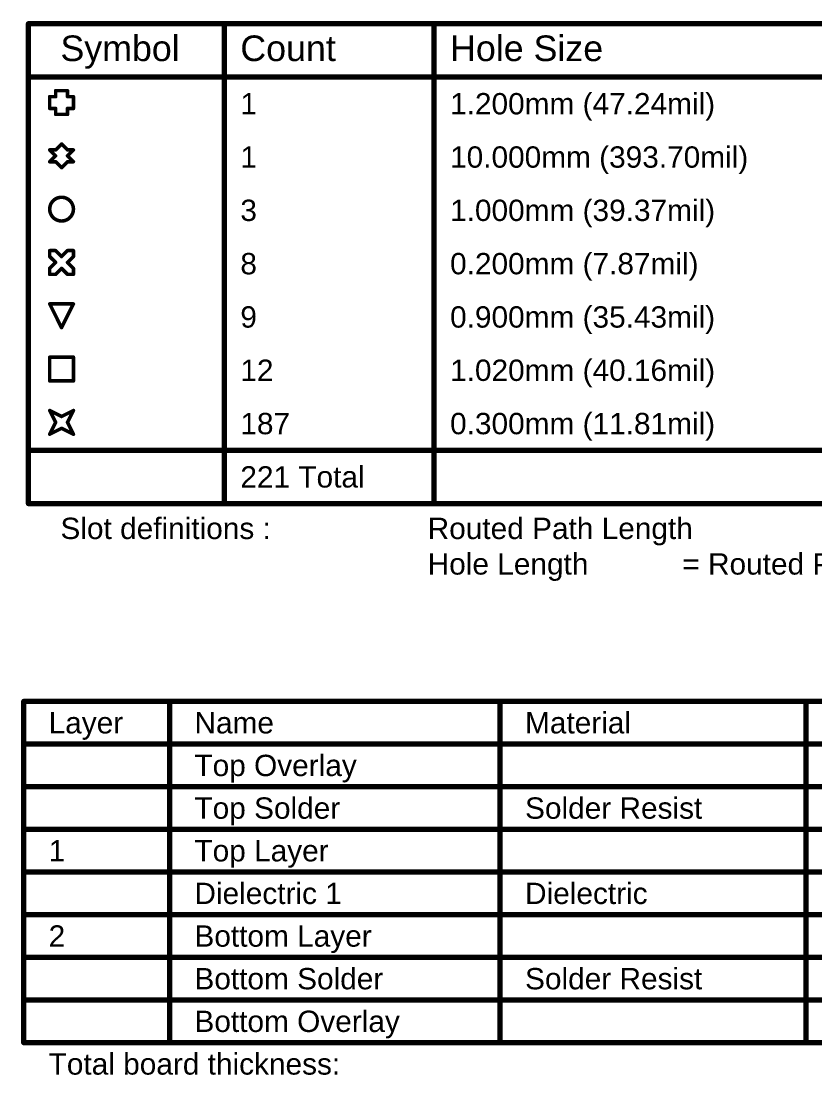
# Model space of a CAD drawing. Header units: inches. Extents: x -48 to 200, y -49 to 27.
# Drawn here: x 4.362 to 6.594, y -0.131 to 2.834 of the extents above; entities that cross this region are included whole.
import ezdxf

# ---------------------------------------------------------------- set-up
doc = ezdxf.new("R2010")
doc.units = ezdxf.units.IN
doc.header["$MEASUREMENT"] = 0
doc.layers.add('Drill Drawing', color=1, linetype='Continuous')
doc.layers.add('Fabrication', color=76, linetype='Continuous')
doc.styles.add('Arial', font='', dxfattribs={"height": 0.2})
doc.styles.get('Arial').set_extended_font_data('Arial')

msp = doc.modelspace()

# ---------------------------------------------------------------- linework, layer by layer
at = {"layer": 'Drill Drawing'}
for points in [[(4.3825, 2.8269, 0.015, 0.015, 0), (17.8307, 2.8269, 0.015, 0.015, 0)], [(4.3825, 1.4769, 0.015, 0.015, 0), (4.3825, 2.8269, 0.015, 0.015, 0)], [(4.9334, 1.4769, 0.015, 0.015, 0), (4.9334, 2.8269, 0.015, 0.015, 0)], [(5.5232, 1.4769, 0.015, 0.015, 0), (5.5232, 2.8269, 0.015, 0.015, 0)], [(4.3825, 2.6769, 0.015, 0.015, 0), (17.8307, 2.6769, 0.015, 0.015, 0)], [(4.459, 2.6219, 0.01, 0.01, 0), (4.459, 2.6386, 0.01, 0.01, 0)], [(4.459, 2.6386, 0.01, 0.01, 0), (4.4923, 2.6386, 0.01, 0.01, 0)], [(4.4923, 2.6219, 0.01, 0.01, 0), (4.4923, 2.6386, 0.01, 0.01, 0)], [(4.4423, 2.5886, 0.01, 0.01, 0), (4.4423, 2.6219, 0.01, 0.01, 0)], [(4.4423, 2.6219, 0.01, 0.01, 0), (4.459, 2.6219, 0.01, 0.01, 0)], [(4.4923, 2.6219, 0.01, 0.01, 0), (4.509, 2.6219, 0.01, 0.01, 0)], [(4.509, 2.5886, 0.01, 0.01, 0), (4.509, 2.6219, 0.01, 0.01, 0)], [(4.4423, 2.5886, 0.01, 0.01, 0), (4.459, 2.5886, 0.01, 0.01, 0)], [(4.459, 2.5719, 0.01, 0.01, 0), (4.459, 2.5886, 0.01, 0.01, 0)], [(4.4923, 2.5886, 0.01, 0.01, 0), (4.509, 2.5886, 0.01, 0.01, 0)], [(4.4923, 2.5719, 0.01, 0.01, 0), (4.4923, 2.5886, 0.01, 0.01, 0)], [(4.459, 2.5719, 0.01, 0.01, 0), (4.4923, 2.5719, 0.01, 0.01, 0)], [(4.459, 2.4719, 0.01, 0.01, 0), (4.4756, 2.4886, 0.01, 0.01, 0)], [(4.4756, 2.4886, 0.01, 0.01, 0), (4.4923, 2.4719, 0.01, 0.01, 0)], [(4.4423, 2.4719, 0.01, 0.01, 0), (4.459, 2.4553, 0.01, 0.01, 0)], [(4.4423, 2.4719, 0.01, 0.01, 0), (4.459, 2.4719, 0.01, 0.01, 0)], [(4.4923, 2.4719, 0.01, 0.01, 0), (4.509, 2.4719, 0.01, 0.01, 0)], [(4.4923, 2.4553, 0.01, 0.01, 0), (4.509, 2.4719, 0.01, 0.01, 0)], [(4.4423, 2.4386, 0.01, 0.01, 0), (4.459, 2.4553, 0.01, 0.01, 0)], [(4.4423, 2.4386, 0.01, 0.01, 0), (4.459, 2.4386, 0.01, 0.01, 0)], [(4.459, 2.4386, 0.01, 0.01, 0), (4.4756, 2.4219, 0.01, 0.01, 0)], [(4.4756, 2.4219, 0.01, 0.01, 0), (4.4923, 2.4386, 0.01, 0.01, 0)], [(4.4923, 2.4553, 0.01, 0.01, 0), (4.509, 2.4386, 0.01, 0.01, 0)], [(4.4923, 2.4386, 0.01, 0.01, 0), (4.509, 2.4386, 0.01, 0.01, 0)], [(4.4423, 2.1719, 0.01, 0.01, 0), (4.4423, 2.1886, 0.01, 0.01, 0)], [(4.4423, 2.1886, 0.01, 0.01, 0), (4.459, 2.1886, 0.01, 0.01, 0)], [(4.4423, 2.1719, 0.01, 0.01, 0), (4.459, 2.1553, 0.01, 0.01, 0)], [(4.459, 2.1886, 0.01, 0.01, 0), (4.4756, 2.1719, 0.01, 0.01, 0)], [(4.4756, 2.1719, 0.01, 0.01, 0), (4.4923, 2.1886, 0.01, 0.01, 0)], [(4.4923, 2.1886, 0.01, 0.01, 0), (4.509, 2.1886, 0.01, 0.01, 0)], [(4.4923, 2.1553, 0.01, 0.01, 0), (4.509, 2.1719, 0.01, 0.01, 0)], [(4.509, 2.1719, 0.01, 0.01, 0), (4.509, 2.1886, 0.01, 0.01, 0)], [(4.4423, 2.1386, 0.01, 0.01, 0), (4.459, 2.1553, 0.01, 0.01, 0)], [(4.4423, 2.1219, 0.01, 0.01, 0), (4.4423, 2.1386, 0.01, 0.01, 0)], [(4.459, 2.1219, 0.01, 0.01, 0), (4.4756, 2.1386, 0.01, 0.01, 0)], [(4.4756, 2.1386, 0.01, 0.01, 0), (4.4923, 2.1219, 0.01, 0.01, 0)], [(4.4923, 2.1553, 0.01, 0.01, 0), (4.509, 2.1386, 0.01, 0.01, 0)], [(4.509, 2.1219, 0.01, 0.01, 0), (4.509, 2.1386, 0.01, 0.01, 0)], [(4.4423, 2.1219, 0.01, 0.01, 0), (4.459, 2.1219, 0.01, 0.01, 0)], [(4.4923, 2.1219, 0.01, 0.01, 0), (4.509, 2.1219, 0.01, 0.01, 0)], [(4.4423, 2.0386, 0.01, 0.01, 0), (4.509, 2.0386, 0.01, 0.01, 0)], [(4.4423, 2.0386, 0.01, 0.01, 0), (4.4756, 1.9719, 0.01, 0.01, 0)], [(4.4756, 1.9719, 0.01, 0.01, 0), (4.509, 2.0386, 0.01, 0.01, 0)], [(4.4423, 1.8886, 0.01, 0.01, 0), (4.509, 1.8886, 0.01, 0.01, 0)], [(4.4423, 1.8219, 0.01, 0.01, 0), (4.4423, 1.8886, 0.01, 0.01, 0)], [(4.509, 1.8219, 0.01, 0.01, 0), (4.509, 1.8886, 0.01, 0.01, 0)], [(4.4423, 1.8219, 0.01, 0.01, 0), (4.509, 1.8219, 0.01, 0.01, 0)], [(4.4423, 1.7386, 0.01, 0.01, 0), (4.4756, 1.7219, 0.01, 0.01, 0)], [(4.4423, 1.7386, 0.01, 0.01, 0), (4.459, 1.7053, 0.01, 0.01, 0)], [(4.4756, 1.7219, 0.01, 0.01, 0), (4.509, 1.7386, 0.01, 0.01, 0)], [(4.4923, 1.7053, 0.01, 0.01, 0), (4.509, 1.7386, 0.01, 0.01, 0)], [(4.4423, 1.6719, 0.01, 0.01, 0), (4.459, 1.7053, 0.01, 0.01, 0)], [(4.4423, 1.6719, 0.01, 0.01, 0), (4.4756, 1.6886, 0.01, 0.01, 0)], [(4.4756, 1.6886, 0.01, 0.01, 0), (4.509, 1.6719, 0.01, 0.01, 0)], [(4.4923, 1.7053, 0.01, 0.01, 0), (4.509, 1.6719, 0.01, 0.01, 0)], [(4.3825, 1.6269, 0.015, 0.015, 0), (17.8307, 1.6269, 0.015, 0.015, 0)], [(4.3825, 1.4769, 0.015, 0.015, 0), (17.8307, 1.4769, 0.015, 0.015, 0)]]:
    msp.add_lwpolyline(points, format="xyseb", dxfattribs=at)
for points in [[(4.3788, 2.8269, 0.0075, 0.0075, 1), (4.3863, 2.8269, 0.0075, 0.0075, 1)], [(4.3788, 2.8269, 0.0075, 0.0075, 1), (4.3863, 2.8269, 0.0075, 0.0075, 1)], [(4.9296, 2.8269, 0.0075, 0.0075, 1), (4.9371, 2.8269, 0.0075, 0.0075, 1)], [(5.5195, 2.8269, 0.0075, 0.0075, 1), (5.527, 2.8269, 0.0075, 0.0075, 1)], [(4.3788, 2.6769, 0.0075, 0.0075, 1), (4.3863, 2.6769, 0.0075, 0.0075, 1)], [(4.4565, 2.6386, 0.005, 0.005, 1), (4.4615, 2.6386, 0.005, 0.005, 1)], [(4.4565, 2.6386, 0.005, 0.005, 1), (4.4615, 2.6386, 0.005, 0.005, 1)], [(4.4898, 2.6386, 0.005, 0.005, 1), (4.4948, 2.6386, 0.005, 0.005, 1)], [(4.4898, 2.6386, 0.005, 0.005, 1), (4.4948, 2.6386, 0.005, 0.005, 1)], [(4.4398, 2.6219, 0.005, 0.005, 1), (4.4448, 2.6219, 0.005, 0.005, 1)], [(4.4398, 2.6219, 0.005, 0.005, 1), (4.4448, 2.6219, 0.005, 0.005, 1)], [(4.4565, 2.6219, 0.005, 0.005, 1), (4.4615, 2.6219, 0.005, 0.005, 1)], [(4.4565, 2.6219, 0.005, 0.005, 1), (4.4615, 2.6219, 0.005, 0.005, 1)], [(4.4898, 2.6219, 0.005, 0.005, 1), (4.4948, 2.6219, 0.005, 0.005, 1)], [(4.4898, 2.6219, 0.005, 0.005, 1), (4.4948, 2.6219, 0.005, 0.005, 1)], [(4.5065, 2.6219, 0.005, 0.005, 1), (4.5115, 2.6219, 0.005, 0.005, 1)], [(4.5065, 2.6219, 0.005, 0.005, 1), (4.5115, 2.6219, 0.005, 0.005, 1)], [(4.4398, 2.5886, 0.005, 0.005, 1), (4.4448, 2.5886, 0.005, 0.005, 1)], [(4.4398, 2.5886, 0.005, 0.005, 1), (4.4448, 2.5886, 0.005, 0.005, 1)], [(4.4565, 2.5886, 0.005, 0.005, 1), (4.4615, 2.5886, 0.005, 0.005, 1)], [(4.4565, 2.5886, 0.005, 0.005, 1), (4.4615, 2.5886, 0.005, 0.005, 1)], [(4.4898, 2.5886, 0.005, 0.005, 1), (4.4948, 2.5886, 0.005, 0.005, 1)], [(4.4898, 2.5886, 0.005, 0.005, 1), (4.4948, 2.5886, 0.005, 0.005, 1)], [(4.5065, 2.5886, 0.005, 0.005, 1), (4.5115, 2.5886, 0.005, 0.005, 1)], [(4.5065, 2.5886, 0.005, 0.005, 1), (4.5115, 2.5886, 0.005, 0.005, 1)], [(4.4565, 2.5719, 0.005, 0.005, 1), (4.4615, 2.5719, 0.005, 0.005, 1)], [(4.4565, 2.5719, 0.005, 0.005, 1), (4.4615, 2.5719, 0.005, 0.005, 1)], [(4.4898, 2.5719, 0.005, 0.005, 1), (4.4948, 2.5719, 0.005, 0.005, 1)], [(4.4898, 2.5719, 0.005, 0.005, 1), (4.4948, 2.5719, 0.005, 0.005, 1)], [(4.4731, 2.4886, 0.005, 0.005, 1), (4.4781, 2.4886, 0.005, 0.005, 1)], [(4.4731, 2.4886, 0.005, 0.005, 1), (4.4781, 2.4886, 0.005, 0.005, 1)], [(4.4398, 2.4719, 0.005, 0.005, 1), (4.4448, 2.4719, 0.005, 0.005, 1)], [(4.4398, 2.4719, 0.005, 0.005, 1), (4.4448, 2.4719, 0.005, 0.005, 1)], [(4.4565, 2.4719, 0.005, 0.005, 1), (4.4615, 2.4719, 0.005, 0.005, 1)], [(4.4565, 2.4719, 0.005, 0.005, 1), (4.4615, 2.4719, 0.005, 0.005, 1)], [(4.4898, 2.4719, 0.005, 0.005, 1), (4.4948, 2.4719, 0.005, 0.005, 1)], [(4.4898, 2.4719, 0.005, 0.005, 1), (4.4948, 2.4719, 0.005, 0.005, 1)], [(4.5065, 2.4719, 0.005, 0.005, 1), (4.5115, 2.4719, 0.005, 0.005, 1)], [(4.5065, 2.4719, 0.005, 0.005, 1), (4.5115, 2.4719, 0.005, 0.005, 1)], [(4.4398, 2.4386, 0.005, 0.005, 1), (4.4448, 2.4386, 0.005, 0.005, 1)], [(4.4398, 2.4386, 0.005, 0.005, 1), (4.4448, 2.4386, 0.005, 0.005, 1)], [(4.4565, 2.4553, 0.005, 0.005, 1), (4.4615, 2.4553, 0.005, 0.005, 1)], [(4.4565, 2.4553, 0.005, 0.005, 1), (4.4615, 2.4553, 0.005, 0.005, 1)], [(4.4565, 2.4386, 0.005, 0.005, 1), (4.4615, 2.4386, 0.005, 0.005, 1)], [(4.4565, 2.4386, 0.005, 0.005, 1), (4.4615, 2.4386, 0.005, 0.005, 1)], [(4.4898, 2.4553, 0.005, 0.005, 1), (4.4948, 2.4553, 0.005, 0.005, 1)], [(4.4898, 2.4553, 0.005, 0.005, 1), (4.4948, 2.4553, 0.005, 0.005, 1)], [(4.4898, 2.4386, 0.005, 0.005, 1), (4.4948, 2.4386, 0.005, 0.005, 1)], [(4.4898, 2.4386, 0.005, 0.005, 1), (4.4948, 2.4386, 0.005, 0.005, 1)], [(4.5065, 2.4386, 0.005, 0.005, 1), (4.5115, 2.4386, 0.005, 0.005, 1)], [(4.5065, 2.4386, 0.005, 0.005, 1), (4.5115, 2.4386, 0.005, 0.005, 1)], [(4.4731, 2.4219, 0.005, 0.005, 1), (4.4781, 2.4219, 0.005, 0.005, 1)], [(4.4731, 2.4219, 0.005, 0.005, 1), (4.4781, 2.4219, 0.005, 0.005, 1)], [(4.509, 2.3053, 0.01, 0.01, 1), (4.4423, 2.3053, 0.01, 0.01, 1)], [(4.4398, 2.3053, 0.005, 0.005, 1), (4.4448, 2.3053, 0.005, 0.005, 1)], [(4.5065, 2.3053, 0.005, 0.005, 1), (4.5115, 2.3053, 0.005, 0.005, 1)], [(4.4398, 2.1886, 0.005, 0.005, 1), (4.4448, 2.1886, 0.005, 0.005, 1)], [(4.4398, 2.1886, 0.005, 0.005, 1), (4.4448, 2.1886, 0.005, 0.005, 1)], [(4.4398, 2.1719, 0.005, 0.005, 1), (4.4448, 2.1719, 0.005, 0.005, 1)], [(4.4398, 2.1719, 0.005, 0.005, 1), (4.4448, 2.1719, 0.005, 0.005, 1)], [(4.4565, 2.1886, 0.005, 0.005, 1), (4.4615, 2.1886, 0.005, 0.005, 1)], [(4.4565, 2.1886, 0.005, 0.005, 1), (4.4615, 2.1886, 0.005, 0.005, 1)], [(4.4731, 2.1719, 0.005, 0.005, 1), (4.4781, 2.1719, 0.005, 0.005, 1)], [(4.4731, 2.1719, 0.005, 0.005, 1), (4.4781, 2.1719, 0.005, 0.005, 1)], [(4.4898, 2.1886, 0.005, 0.005, 1), (4.4948, 2.1886, 0.005, 0.005, 1)], [(4.4898, 2.1886, 0.005, 0.005, 1), (4.4948, 2.1886, 0.005, 0.005, 1)], [(4.5065, 2.1886, 0.005, 0.005, 1), (4.5115, 2.1886, 0.005, 0.005, 1)], [(4.5065, 2.1886, 0.005, 0.005, 1), (4.5115, 2.1886, 0.005, 0.005, 1)], [(4.5065, 2.1719, 0.005, 0.005, 1), (4.5115, 2.1719, 0.005, 0.005, 1)], [(4.5065, 2.1719, 0.005, 0.005, 1), (4.5115, 2.1719, 0.005, 0.005, 1)], [(4.4398, 2.1386, 0.005, 0.005, 1), (4.4448, 2.1386, 0.005, 0.005, 1)], [(4.4398, 2.1386, 0.005, 0.005, 1), (4.4448, 2.1386, 0.005, 0.005, 1)], [(4.4565, 2.1553, 0.005, 0.005, 1), (4.4615, 2.1553, 0.005, 0.005, 1)], [(4.4565, 2.1553, 0.005, 0.005, 1), (4.4615, 2.1553, 0.005, 0.005, 1)], [(4.4731, 2.1386, 0.005, 0.005, 1), (4.4781, 2.1386, 0.005, 0.005, 1)], [(4.4731, 2.1386, 0.005, 0.005, 1), (4.4781, 2.1386, 0.005, 0.005, 1)], [(4.4898, 2.1553, 0.005, 0.005, 1), (4.4948, 2.1553, 0.005, 0.005, 1)], [(4.4898, 2.1553, 0.005, 0.005, 1), (4.4948, 2.1553, 0.005, 0.005, 1)], [(4.5065, 2.1386, 0.005, 0.005, 1), (4.5115, 2.1386, 0.005, 0.005, 1)], [(4.5065, 2.1386, 0.005, 0.005, 1), (4.5115, 2.1386, 0.005, 0.005, 1)], [(4.4398, 2.1219, 0.005, 0.005, 1), (4.4448, 2.1219, 0.005, 0.005, 1)], [(4.4398, 2.1219, 0.005, 0.005, 1), (4.4448, 2.1219, 0.005, 0.005, 1)], [(4.4565, 2.1219, 0.005, 0.005, 1), (4.4615, 2.1219, 0.005, 0.005, 1)], [(4.4565, 2.1219, 0.005, 0.005, 1), (4.4615, 2.1219, 0.005, 0.005, 1)], [(4.4898, 2.1219, 0.005, 0.005, 1), (4.4948, 2.1219, 0.005, 0.005, 1)], [(4.4898, 2.1219, 0.005, 0.005, 1), (4.4948, 2.1219, 0.005, 0.005, 1)], [(4.5065, 2.1219, 0.005, 0.005, 1), (4.5115, 2.1219, 0.005, 0.005, 1)], [(4.5065, 2.1219, 0.005, 0.005, 1), (4.5115, 2.1219, 0.005, 0.005, 1)], [(4.4398, 2.0386, 0.005, 0.005, 1), (4.4448, 2.0386, 0.005, 0.005, 1)], [(4.4398, 2.0386, 0.005, 0.005, 1), (4.4448, 2.0386, 0.005, 0.005, 1)], [(4.5065, 2.0386, 0.005, 0.005, 1), (4.5115, 2.0386, 0.005, 0.005, 1)], [(4.5065, 2.0386, 0.005, 0.005, 1), (4.5115, 2.0386, 0.005, 0.005, 1)], [(4.4731, 1.9719, 0.005, 0.005, 1), (4.4781, 1.9719, 0.005, 0.005, 1)], [(4.4731, 1.9719, 0.005, 0.005, 1), (4.4781, 1.9719, 0.005, 0.005, 1)], [(4.4398, 1.8886, 0.005, 0.005, 1), (4.4448, 1.8886, 0.005, 0.005, 1)], [(4.4398, 1.8886, 0.005, 0.005, 1), (4.4448, 1.8886, 0.005, 0.005, 1)], [(4.5065, 1.8886, 0.005, 0.005, 1), (4.5115, 1.8886, 0.005, 0.005, 1)], [(4.5065, 1.8886, 0.005, 0.005, 1), (4.5115, 1.8886, 0.005, 0.005, 1)], [(4.4398, 1.8219, 0.005, 0.005, 1), (4.4448, 1.8219, 0.005, 0.005, 1)], [(4.4398, 1.8219, 0.005, 0.005, 1), (4.4448, 1.8219, 0.005, 0.005, 1)], [(4.5065, 1.8219, 0.005, 0.005, 1), (4.5115, 1.8219, 0.005, 0.005, 1)], [(4.5065, 1.8219, 0.005, 0.005, 1), (4.5115, 1.8219, 0.005, 0.005, 1)], [(4.4398, 1.7386, 0.005, 0.005, 1), (4.4448, 1.7386, 0.005, 0.005, 1)], [(4.4398, 1.7386, 0.005, 0.005, 1), (4.4448, 1.7386, 0.005, 0.005, 1)], [(4.4731, 1.7219, 0.005, 0.005, 1), (4.4781, 1.7219, 0.005, 0.005, 1)], [(4.4731, 1.7219, 0.005, 0.005, 1), (4.4781, 1.7219, 0.005, 0.005, 1)], [(4.5065, 1.7386, 0.005, 0.005, 1), (4.5115, 1.7386, 0.005, 0.005, 1)], [(4.5065, 1.7386, 0.005, 0.005, 1), (4.5115, 1.7386, 0.005, 0.005, 1)], [(4.4565, 1.7053, 0.005, 0.005, 1), (4.4615, 1.7053, 0.005, 0.005, 1)], [(4.4565, 1.7053, 0.005, 0.005, 1), (4.4615, 1.7053, 0.005, 0.005, 1)], [(4.4731, 1.6886, 0.005, 0.005, 1), (4.4781, 1.6886, 0.005, 0.005, 1)], [(4.4731, 1.6886, 0.005, 0.005, 1), (4.4781, 1.6886, 0.005, 0.005, 1)], [(4.4898, 1.7053, 0.005, 0.005, 1), (4.4948, 1.7053, 0.005, 0.005, 1)], [(4.4898, 1.7053, 0.005, 0.005, 1), (4.4948, 1.7053, 0.005, 0.005, 1)], [(4.4398, 1.6719, 0.005, 0.005, 1), (4.4448, 1.6719, 0.005, 0.005, 1)], [(4.4398, 1.6719, 0.005, 0.005, 1), (4.4448, 1.6719, 0.005, 0.005, 1)], [(4.5065, 1.6719, 0.005, 0.005, 1), (4.5115, 1.6719, 0.005, 0.005, 1)], [(4.5065, 1.6719, 0.005, 0.005, 1), (4.5115, 1.6719, 0.005, 0.005, 1)], [(4.3788, 1.6269, 0.0075, 0.0075, 1), (4.3863, 1.6269, 0.0075, 0.0075, 1)], [(4.3788, 1.4769, 0.0075, 0.0075, 1), (4.3863, 1.4769, 0.0075, 0.0075, 1)], [(4.3788, 1.4769, 0.0075, 0.0075, 1), (4.3863, 1.4769, 0.0075, 0.0075, 1)], [(4.9296, 1.4769, 0.0075, 0.0075, 1), (4.9371, 1.4769, 0.0075, 0.0075, 1)], [(5.5195, 1.4769, 0.0075, 0.0075, 1), (5.527, 1.4769, 0.0075, 0.0075, 1)]]:
    msp.add_lwpolyline(points, format="xyseb", close=True, dxfattribs=at)
at = {"layer": 'Fabrication'}
for points in [[(4.3693, 0.92, 0.015, 0.015, 0), (8.9081, 0.92, 0.015, 0.015, 0)], [(4.3693, -0.04, 0.015, 0.015, 0), (4.3693, 0.92, 0.015, 0.015, 0)], [(4.7793, -0.04, 0.015, 0.015, 0), (4.7793, 0.92, 0.015, 0.015, 0)], [(5.709, -0.04, 0.015, 0.015, 0), (5.709, 0.92, 0.015, 0.015, 0)], [(6.5688, -0.04, 0.015, 0.015, 0), (6.5688, 0.92, 0.015, 0.015, 0)], [(4.3693, 0.8, 0.015, 0.015, 0), (8.9081, 0.8, 0.015, 0.015, 0)], [(4.3693, 0.68, 0.015, 0.015, 0), (4.7793, 0.68, 0.015, 0.015, 0)], [(4.7793, 0.68, 0.015, 0.015, 0), (5.709, 0.68, 0.015, 0.015, 0)], [(5.709, 0.68, 0.015, 0.015, 0), (6.5688, 0.68, 0.015, 0.015, 0)], [(6.5688, 0.68, 0.015, 0.015, 0), (7.2186, 0.68, 0.015, 0.015, 0)], [(4.3693, 0.56, 0.015, 0.015, 0), (4.7793, 0.56, 0.015, 0.015, 0)], [(4.7793, 0.56, 0.015, 0.015, 0), (5.709, 0.56, 0.015, 0.015, 0)], [(5.709, 0.56, 0.015, 0.015, 0), (6.5688, 0.56, 0.015, 0.015, 0)], [(6.5688, 0.56, 0.015, 0.015, 0), (7.2186, 0.56, 0.015, 0.015, 0)], [(4.3693, 0.44, 0.015, 0.015, 0), (4.7793, 0.44, 0.015, 0.015, 0)], [(4.7793, 0.44, 0.015, 0.015, 0), (5.709, 0.44, 0.015, 0.015, 0)], [(5.709, 0.44, 0.015, 0.015, 0), (6.5688, 0.44, 0.015, 0.015, 0)], [(6.5688, 0.44, 0.015, 0.015, 0), (7.2186, 0.44, 0.015, 0.015, 0)], [(4.3693, 0.32, 0.015, 0.015, 0), (4.7793, 0.32, 0.015, 0.015, 0)], [(4.7793, 0.32, 0.015, 0.015, 0), (5.709, 0.32, 0.015, 0.015, 0)], [(5.709, 0.32, 0.015, 0.015, 0), (6.5688, 0.32, 0.015, 0.015, 0)], [(6.5688, 0.32, 0.015, 0.015, 0), (7.2186, 0.32, 0.015, 0.015, 0)], [(4.3693, 0.2, 0.015, 0.015, 0), (4.7793, 0.2, 0.015, 0.015, 0)], [(4.7793, 0.2, 0.015, 0.015, 0), (5.709, 0.2, 0.015, 0.015, 0)], [(5.709, 0.2, 0.015, 0.015, 0), (6.5688, 0.2, 0.015, 0.015, 0)], [(6.5688, 0.2, 0.015, 0.015, 0), (7.2186, 0.2, 0.015, 0.015, 0)], [(4.3693, 0.08, 0.015, 0.015, 0), (4.7793, 0.08, 0.015, 0.015, 0)], [(4.7793, 0.08, 0.015, 0.015, 0), (5.709, 0.08, 0.015, 0.015, 0)], [(5.709, 0.08, 0.015, 0.015, 0), (6.5688, 0.08, 0.015, 0.015, 0)], [(6.5688, 0.08, 0.015, 0.015, 0), (7.2186, 0.08, 0.015, 0.015, 0)], [(4.3693, -0.04, 0.015, 0.015, 0), (4.7793, -0.04, 0.015, 0.015, 0)], [(4.7793, -0.04, 0.015, 0.015, 0), (5.709, -0.04, 0.015, 0.015, 0)], [(5.709, -0.04, 0.015, 0.015, 0), (6.5688, -0.04, 0.015, 0.015, 0)], [(6.5688, -0.04, 0.015, 0.015, 0), (7.2186, -0.04, 0.015, 0.015, 0)]]:
    msp.add_lwpolyline(points, format="xyseb", dxfattribs=at)
for points in [[(4.3656, 0.92, 0.0075, 0.0075, 1), (4.3731, 0.92, 0.0075, 0.0075, 1)], [(4.3656, 0.92, 0.0075, 0.0075, 1), (4.3731, 0.92, 0.0075, 0.0075, 1)], [(4.7755, 0.92, 0.0075, 0.0075, 1), (4.783, 0.92, 0.0075, 0.0075, 1)], [(5.7053, 0.92, 0.0075, 0.0075, 1), (5.7127, 0.92, 0.0075, 0.0075, 1)], [(6.565, 0.92, 0.0075, 0.0075, 1), (6.5725, 0.92, 0.0075, 0.0075, 1)], [(4.3656, 0.8, 0.0075, 0.0075, 1), (4.3731, 0.8, 0.0075, 0.0075, 1)], [(4.3656, 0.68, 0.0075, 0.0075, 1), (4.3731, 0.68, 0.0075, 0.0075, 1)], [(4.7755, 0.68, 0.0075, 0.0075, 1), (4.783, 0.68, 0.0075, 0.0075, 1)], [(4.7755, 0.68, 0.0075, 0.0075, 1), (4.783, 0.68, 0.0075, 0.0075, 1)], [(5.7053, 0.68, 0.0075, 0.0075, 1), (5.7127, 0.68, 0.0075, 0.0075, 1)], [(5.7053, 0.68, 0.0075, 0.0075, 1), (5.7127, 0.68, 0.0075, 0.0075, 1)], [(6.565, 0.68, 0.0075, 0.0075, 1), (6.5725, 0.68, 0.0075, 0.0075, 1)], [(6.565, 0.68, 0.0075, 0.0075, 1), (6.5725, 0.68, 0.0075, 0.0075, 1)], [(4.3656, 0.56, 0.0075, 0.0075, 1), (4.3731, 0.56, 0.0075, 0.0075, 1)], [(4.7755, 0.56, 0.0075, 0.0075, 1), (4.783, 0.56, 0.0075, 0.0075, 1)], [(4.7755, 0.56, 0.0075, 0.0075, 1), (4.783, 0.56, 0.0075, 0.0075, 1)], [(5.7053, 0.56, 0.0075, 0.0075, 1), (5.7127, 0.56, 0.0075, 0.0075, 1)], [(5.7053, 0.56, 0.0075, 0.0075, 1), (5.7127, 0.56, 0.0075, 0.0075, 1)], [(6.565, 0.56, 0.0075, 0.0075, 1), (6.5725, 0.56, 0.0075, 0.0075, 1)], [(6.565, 0.56, 0.0075, 0.0075, 1), (6.5725, 0.56, 0.0075, 0.0075, 1)], [(4.3656, 0.44, 0.0075, 0.0075, 1), (4.3731, 0.44, 0.0075, 0.0075, 1)], [(4.7755, 0.44, 0.0075, 0.0075, 1), (4.783, 0.44, 0.0075, 0.0075, 1)], [(4.7755, 0.44, 0.0075, 0.0075, 1), (4.783, 0.44, 0.0075, 0.0075, 1)], [(5.7053, 0.44, 0.0075, 0.0075, 1), (5.7127, 0.44, 0.0075, 0.0075, 1)], [(5.7053, 0.44, 0.0075, 0.0075, 1), (5.7127, 0.44, 0.0075, 0.0075, 1)], [(6.565, 0.44, 0.0075, 0.0075, 1), (6.5725, 0.44, 0.0075, 0.0075, 1)], [(6.565, 0.44, 0.0075, 0.0075, 1), (6.5725, 0.44, 0.0075, 0.0075, 1)], [(4.3656, 0.32, 0.0075, 0.0075, 1), (4.3731, 0.32, 0.0075, 0.0075, 1)], [(4.7755, 0.32, 0.0075, 0.0075, 1), (4.783, 0.32, 0.0075, 0.0075, 1)], [(4.7755, 0.32, 0.0075, 0.0075, 1), (4.783, 0.32, 0.0075, 0.0075, 1)], [(5.7053, 0.32, 0.0075, 0.0075, 1), (5.7127, 0.32, 0.0075, 0.0075, 1)], [(5.7053, 0.32, 0.0075, 0.0075, 1), (5.7127, 0.32, 0.0075, 0.0075, 1)], [(6.565, 0.32, 0.0075, 0.0075, 1), (6.5725, 0.32, 0.0075, 0.0075, 1)], [(6.565, 0.32, 0.0075, 0.0075, 1), (6.5725, 0.32, 0.0075, 0.0075, 1)], [(4.3656, 0.2, 0.0075, 0.0075, 1), (4.3731, 0.2, 0.0075, 0.0075, 1)], [(4.7755, 0.2, 0.0075, 0.0075, 1), (4.783, 0.2, 0.0075, 0.0075, 1)], [(4.7755, 0.2, 0.0075, 0.0075, 1), (4.783, 0.2, 0.0075, 0.0075, 1)], [(5.7053, 0.2, 0.0075, 0.0075, 1), (5.7127, 0.2, 0.0075, 0.0075, 1)], [(5.7053, 0.2, 0.0075, 0.0075, 1), (5.7127, 0.2, 0.0075, 0.0075, 1)], [(6.565, 0.2, 0.0075, 0.0075, 1), (6.5725, 0.2, 0.0075, 0.0075, 1)], [(6.565, 0.2, 0.0075, 0.0075, 1), (6.5725, 0.2, 0.0075, 0.0075, 1)], [(4.3656, 0.08, 0.0075, 0.0075, 1), (4.3731, 0.08, 0.0075, 0.0075, 1)], [(4.7755, 0.08, 0.0075, 0.0075, 1), (4.783, 0.08, 0.0075, 0.0075, 1)], [(4.7755, 0.08, 0.0075, 0.0075, 1), (4.783, 0.08, 0.0075, 0.0075, 1)], [(5.7053, 0.08, 0.0075, 0.0075, 1), (5.7127, 0.08, 0.0075, 0.0075, 1)], [(5.7053, 0.08, 0.0075, 0.0075, 1), (5.7127, 0.08, 0.0075, 0.0075, 1)], [(6.565, 0.08, 0.0075, 0.0075, 1), (6.5725, 0.08, 0.0075, 0.0075, 1)], [(6.565, 0.08, 0.0075, 0.0075, 1), (6.5725, 0.08, 0.0075, 0.0075, 1)], [(4.3656, -0.04, 0.0075, 0.0075, 1), (4.3731, -0.04, 0.0075, 0.0075, 1)], [(4.3656, -0.04, 0.0075, 0.0075, 1), (4.3731, -0.04, 0.0075, 0.0075, 1)], [(4.7755, -0.04, 0.0075, 0.0075, 1), (4.783, -0.04, 0.0075, 0.0075, 1)], [(4.7755, -0.04, 0.0075, 0.0075, 1), (4.783, -0.04, 0.0075, 0.0075, 1)], [(4.7755, -0.04, 0.0075, 0.0075, 1), (4.783, -0.04, 0.0075, 0.0075, 1)], [(5.7053, -0.04, 0.0075, 0.0075, 1), (5.7127, -0.04, 0.0075, 0.0075, 1)], [(5.7053, -0.04, 0.0075, 0.0075, 1), (5.7127, -0.04, 0.0075, 0.0075, 1)], [(5.7053, -0.04, 0.0075, 0.0075, 1), (5.7127, -0.04, 0.0075, 0.0075, 1)], [(6.565, -0.04, 0.0075, 0.0075, 1), (6.5725, -0.04, 0.0075, 0.0075, 1)], [(6.565, -0.04, 0.0075, 0.0075, 1), (6.5725, -0.04, 0.0075, 0.0075, 1)], [(6.565, -0.04, 0.0075, 0.0075, 1), (6.5725, -0.04, 0.0075, 0.0075, 1)]]:
    msp.add_lwpolyline(points, format="xyseb", close=True, dxfattribs=at)

# ---------------------------------------------------------------- texts
at = {"layer": 'Drill Drawing', "style": 'Arial'}
for s, height, p in [('Symbol', 0.072, (4.4725, 2.7219)), ('Count', 0.072, (4.9784, 2.7219)), ('Hole Size', 0.072, (5.5682, 2.7219)), ('1', 0.06, (4.9784, 2.5719)), ('1.200mm (47.24mil)', 0.06, (5.5682, 2.5719)), ('1', 0.06, (4.9784, 2.4219)), ('10.000mm (393.70mil)', 0.06, (5.5682, 2.4219)), ('3', 0.06, (4.9784, 2.2719)), ('1.000mm (39.37mil)', 0.06, (5.5682, 2.2719)), ('8', 0.06, (4.9784, 2.1219)), ('0.200mm (7.87mil)', 0.06, (5.5682, 2.1219)), ('9', 0.06, (4.9784, 1.9719)), ('0.900mm (35.43mil)', 0.06, (5.5682, 1.9719)), ('12', 0.06, (4.9784, 1.8219)), ('1.020mm (40.16mil)', 0.06, (5.5682, 1.8219)), ('187', 0.06, (4.9784, 1.6719)), ('0.300mm (11.81mil)', 0.06, (5.5682, 1.6719)), ('221 Total', 0.06, (4.9784, 1.5219)), ('Slot definitions :', 0.06, (4.4725, 1.377)), ('Routed Path Length', 0.06, (5.5052, 1.377)), ('Hole Length', 0.06, (5.5052, 1.277)), (' = Routed Path Length + Tool Size = Slot length as defined in the PCB layout', 0.06, (6.198, 1.277))]:
    msp.add_text(s, height=height, dxfattribs=at).set_placement(p)
at = {"layer": 'Fabrication', "style": 'Arial'}
for s, p in [('Layer', (4.4393, 0.83)), ('Name', (4.8493, 0.83)), ('Material', (5.779, 0.83)), ('Top Overlay', (4.8493, 0.71)), ('Top Solder', (4.8493, 0.59)), ('Solder Resist', (5.779, 0.59)), ('1', (4.4393, 0.47)), ('Top Layer', (4.8493, 0.47)), ('Dielectric 1', (4.8493, 0.35)), ('Dielectric', (5.779, 0.35)), ('2', (4.4393, 0.23)), ('Bottom Layer', (4.8493, 0.23)), ('Bottom Solder', (4.8493, 0.11)), ('Solder Resist', (5.779, 0.11)), ('Bottom Overlay', (4.8493, -0.01)), ('Total board thickness:', (4.4393, -0.13))]:
    msp.add_text(s, height=0.06, dxfattribs=at).set_placement(p)

doc.saveas('drawing.dxf')
